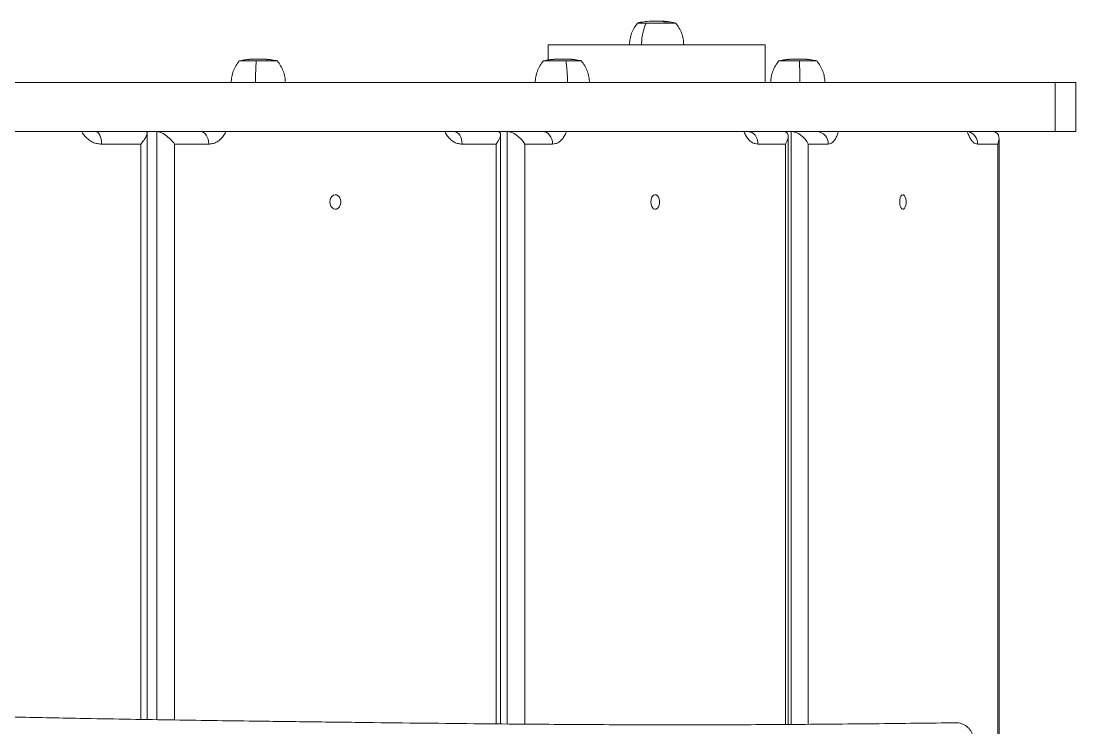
# Model space of a CAD drawing. Header units: millimetres. Extents: x -4444 to 4178, y -4283 to 3184.
# Drawn here: x 2095 to 2678, y 1082 to 1473 of the extents above; entities that cross this region are included whole.
import ezdxf

# ---------------------------------------------------------------- set-up
doc = ezdxf.new("R2010")
doc.units = ezdxf.units.MM
doc.layers.add('DIKOM_ОБЪЕКТ', color=7, linetype='Continuous')

msp = doc.modelspace()

# ---------------------------------------------------------------- linework, layer by layer
at = {"layer": 'DIKOM_ОБЪЕКТ', "color": 7, "linetype": 'Continuous', "lineweight": 15}
for p, q in [((2457.194, 1472.214), (2435.594, 1472.214)), ((2443.522, 1473.243), (2443.132, 1473.228)), ((2443.203, 1473.254), (2443.203, 1473.219)), ((2445.575, 1473.267), (2445.033, 1473.267)), ((2445.481, 1473.267), (2445.156, 1473.265)), ((2445.839, 1473.266), (2445.839, 1473.27)), ((2447.179, 1473.243), (2448.109, 1473.261)), ((2447.557, 1473.23), (2447.179, 1473.243)), ((2447.643, 1473.267), (2447.616, 1473.267)), ((2447.868, 1473.267), (2447.655, 1473.267)), ((2448.237, 1473.194), (2450.181, 1473.201)), ((2448.615, 1473.169), (2448.237, 1473.194)), ((2450.559, 1473.175), (2448.615, 1473.169)), ((2449.122, 1473.248), (2449.5, 1473.235)), ((2450.001, 1473.212), (2449.645, 1473.229)), ((2450.181, 1473.201), (2450.559, 1473.175)), ((2451.602, 1472.795), (2450.592, 1472.956)), ((2451.451, 1472.873), (2450.825, 1472.968)), ((2450.825, 1472.919), (2450.825, 1472.968)), ((2451.451, 1472.873), (2451.451, 1472.819)), ((2453.545, 1472.803), (2451.602, 1472.795)), ((2452.302, 1472.975), (2452.94, 1472.879)), ((2452.492, 1472.97), (2453.545, 1472.803)), ((2452.492, 1472.947), (2452.492, 1472.97)), ((2386.394, 1460.214), (2386.394, 1451.783)), ((2386.394, 1460.214), (2506.394, 1460.214)), ((2506.394, 1439.214), (2506.394, 1460.214)), ((2236.718, 1451.214), (2215.118, 1451.214)), ((2218.586, 1451.843), (2217.958, 1451.75)), ((2217.958, 1451.75), (2218.067, 1451.753)), ((2218.469, 1451.835), (2218.479, 1451.837)), ((2218.469, 1451.835), (2218.469, 1451.826)), ((2218.479, 1451.837), (2218.722, 1451.859)), ((2218.479, 1451.837), (2218.479, 1451.827)), ((2219.105, 1451.908), (2218.586, 1451.843)), ((2220.599, 1452.075), (2220.305, 1452.046)), ((2221.304, 1452.133), (2220.599, 1452.075)), ((2220.892, 1452.11), (2220.906, 1452.111)), ((2220.892, 1452.11), (2220.892, 1452.099)), ((2220.906, 1452.111), (2220.992, 1452.109)), ((2220.906, 1452.111), (2220.906, 1452.1)), ((2221.449, 1452.135), (2221.304, 1452.133)), ((2225.766, 1452.267), (2224.98, 1452.267)), ((2225.749, 1452.267), (2225.486, 1452.265)), ((2225.986, 1452.266), (2225.749, 1452.267)), ((2225.988, 1452.267), (2225.766, 1452.267)), ((2227.389, 1452.267), (2226.608, 1452.267)), ((2227.35, 1452.267), (2227.492, 1452.267)), ((2227.389, 1452.267), (2227.393, 1452.267)), ((2227.492, 1452.267), (2227.907, 1452.262)), ((2227.905, 1452.243), (2228.078, 1452.261)), ((2228.357, 1452.23), (2227.905, 1452.243)), ((2228.078, 1452.261), (2228.078, 1452.238)), ((2228.081, 1452.261), (2228.139, 1452.26)), ((2228.139, 1452.26), (2228.139, 1452.236)), ((2229.171, 1452.194), (2229.401, 1452.198)), ((2229.623, 1452.169), (2229.171, 1452.194)), ((2229.858, 1452.173), (2229.623, 1452.169)), ((2230.48, 1452.15), (2230.72, 1452.134)), ((2230.919, 1452.116), (2230.919, 1451.714)), ((2230.931, 1452.113), (2231.077, 1452.104)), ((2233.008, 1451.885), (2230.961, 1452.114)), ((2233.194, 1451.795), (2231.986, 1451.956)), ((2232.785, 1451.873), (2232.036, 1451.968)), ((2232.036, 1451.949), (2232.036, 1451.968)), ((2232.296, 1451.97), (2232.535, 1451.938)), ((2232.785, 1451.873), (2232.785, 1451.85)), ((2233.468, 1451.801), (2233.194, 1451.795)), ((2405.007, 1451.214), (2383.407, 1451.214)), ((2386.231, 1451.758), (2386.677, 1451.826)), ((2386.895, 1451.75), (2386.231, 1451.758)), ((2386.677, 1451.826), (2387.233, 1451.835)), ((2387.515, 1451.843), (2386.895, 1451.75)), ((2387.233, 1451.835), (2387.242, 1451.837)), ((2387.233, 1451.835), (2387.233, 1451.801)), ((2387.242, 1451.837), (2387.609, 1451.941)), ((2387.242, 1451.837), (2387.242, 1451.802)), ((2387.878, 1451.98), (2387.515, 1451.843)), ((2387.664, 1451.957), (2387.897, 1451.984)), ((2387.965, 1451.994), (2387.956, 1451.993)), ((2389.503, 1452.075), (2388.22, 1452.02)), ((2390.198, 1452.133), (2389.503, 1452.075)), ((2389.638, 1452.11), (2389.652, 1452.111)), ((2389.638, 1452.11), (2389.638, 1452.086)), ((2389.652, 1452.111), (2389.652, 1452.087)), ((2389.68, 1452.138), (2390.198, 1452.133)), ((2393.638, 1452.267), (2393.065, 1452.267)), ((2394.487, 1452.267), (2393.638, 1452.267)), ((2393.81, 1452.267), (2393.849, 1452.267)), ((2394.519, 1452.267), (2394.326, 1452.265)), ((2394.687, 1452.267), (2394.487, 1452.267)), ((2394.685, 1452.266), (2394.519, 1452.267)), ((2395.641, 1452.267), (2395.565, 1452.267)), ((2395.613, 1452.267), (2395.805, 1452.267)), ((2396.713, 1452.243), (2396.439, 1452.258)), ((2397.16, 1452.23), (2396.713, 1452.243)), ((2396.902, 1452.237), (2396.917, 1452.237)), ((2397.963, 1452.194), (2397.735, 1452.197)), ((2398.409, 1452.169), (2397.963, 1452.194)), ((2398.198, 1452.171), (2398.409, 1452.169)), ((2401.411, 1451.873), (2400.672, 1451.968)), ((2401.935, 1451.795), (2400.742, 1451.956)), ((2401.357, 1451.878), (2401.134, 1451.903)), ((2401.855, 1451.796), (2401.935, 1451.795)), ((2535.328, 1451.214), (2513.728, 1451.214)), ((2516.613, 1451.758), (2517.066, 1451.826)), ((2516.895, 1451.75), (2516.693, 1451.756)), ((2517.523, 1451.843), (2516.895, 1451.75)), ((2517.15, 1451.829), (2517.302, 1451.835)), ((2517.302, 1451.835), (2517.311, 1451.837)), ((2517.302, 1451.835), (2517.302, 1451.81)), ((2517.311, 1451.837), (2517.786, 1451.912)), ((2517.311, 1451.837), (2517.311, 1451.811)), ((2518.165, 1451.98), (2517.523, 1451.843)), ((2519.542, 1452.075), (2518.517, 1452.02)), ((2519.01, 1452.049), (2519.738, 1452.11)), ((2520.247, 1452.133), (2519.542, 1452.075)), ((2519.738, 1452.11), (2519.752, 1452.111)), ((2519.738, 1452.11), (2519.738, 1452.091)), ((2519.752, 1452.111), (2519.752, 1452.092)), ((2519.965, 1452.14), (2519.965, 1452.109)), ((2520.068, 1452.137), (2520.247, 1452.133)), ((2520.695, 1452.199), (2520.74, 1452.202)), ((2522.985, 1452.267), (2521.107, 1452.222)), ((2521.148, 1452.222), (2521.17, 1452.224)), ((2523.811, 1452.267), (2523.498, 1452.267)), ((2524.647, 1452.267), (2523.811, 1452.267)), ((2524.66, 1452.267), (2524.438, 1452.265)), ((2524.874, 1452.267), (2524.647, 1452.267)), ((2524.869, 1452.266), (2524.66, 1452.267)), ((2525.966, 1452.267), (2526.133, 1452.267)), ((2526.862, 1452.243), (2526.727, 1452.261)), ((2527.315, 1452.23), (2526.862, 1452.243)), ((2528.131, 1452.194), (2528.003, 1452.197)), ((2528.584, 1452.169), (2528.131, 1452.194)), ((2528.459, 1452.171), (2528.584, 1452.169)), ((2531.608, 1451.886), (2529.571, 1452.114)), ((2531.677, 1451.873), (2530.927, 1451.968)), ((2532.163, 1451.795), (2530.953, 1451.956)), ((2531.607, 1451.884), (2531.677, 1451.873)), ((2532.061, 1451.798), (2532.163, 1451.795)), ((1465.384, 1439.214), (2666.92, 1439.214)), ((2666.92, 1412.214), (2666.92, 1439.214)), ((2666.92, 1439.214), (2678.457, 1439.214)), ((2678.457, 1412.214), (2678.457, 1439.214)), ((1465.384, 1412.214), (2666.92, 1412.214)), ((2136.35, 1412.097), (2135.748, 1412.214)), ((2164.414, 1086.864), (2164.414, 1411.289)), ((2169.768, 1086.779), (2169.768, 1412.214)), ((2334.985, 1412.097), (2334.405, 1412.214)), ((2359.999, 1084.437), (2359.999, 1410.493)), ((2363.717, 1084.406), (2363.717, 1412.214)), ((2519.215, 1084.134), (2519.215, 1409.492)), ((2520.884, 1084.146), (2520.884, 1412.214)), ((2635.918, 770.102), (2635.918, 1408.326)), ((2666.92, 1412.214), (2678.457, 1412.214)), ((2160.892, 1405.214), (2139.195, 1405.214)), ((2160.892, 1086.921), (2160.892, 1405.214)), ((2198.495, 1405.214), (2179.644, 1405.214)), ((2179.644, 1405.214), (2179.644, 1086.624)), ((2357.597, 1405.214), (2338.746, 1405.214)), ((2357.597, 1084.457), (2357.597, 1405.214)), ((2388.813, 1405.214), (2373.536, 1405.214)), ((2373.536, 1405.214), (2373.536, 1084.324)), ((2517.756, 1405.214), (2502.478, 1405.214)), ((2517.756, 1084.126), (2517.756, 1405.214)), ((2541.381, 1405.214), (2530.266, 1405.214)), ((2530.266, 1405.214), (2530.266, 1084.219)), ((2635.188, 1405.214), (2624.074, 1405.214)), ((2635.188, 773.214), (2635.188, 1405.214))]:
    msp.add_line(p, q, dxfattribs=at)
at = {"layer": 'DIKOM_ОБЪЕКТ', "color": 7, "linetype": 'Continuous', "lineweight": 15, "flags": 128}
for points in [[(2139.195, 1405.214), (2139.128, 1406.58), (2138.93, 1407.893), (2138.609, 1409.103), (2138.176, 1410.164), (2137.649, 1411.035), (2137.048, 1411.681), (2136.396, 1412.08), (2135.717, 1412.214)], [(2193.897, 1412.214), (2194.794, 1412.08), (2195.657, 1411.681), (2196.452, 1411.035), (2197.148, 1410.164), (2197.72, 1409.103), (2198.145, 1407.893), (2198.407, 1406.58), (2198.495, 1405.214)], [(2338.746, 1405.214), (2338.658, 1406.58), (2338.396, 1407.893), (2337.971, 1409.103), (2337.4, 1410.164), (2336.703, 1411.035), (2335.908, 1411.681), (2335.045, 1412.08), (2334.148, 1412.214)], [(2383.272, 1412.214), (2384.353, 1412.08), (2385.393, 1411.681), (2386.351, 1411.035), (2387.19, 1410.164), (2387.88, 1409.103), (2388.392, 1407.893), (2388.707, 1406.58), (2388.813, 1405.214)], [(2502.478, 1405.214), (2502.372, 1406.58), (2502.056, 1407.893), (2501.544, 1409.103), (2500.855, 1410.164), (2500.016, 1411.035), (2499.058, 1411.681), (2498.018, 1412.08), (2496.937, 1412.214)], [(2265.605, 1373.214), (2265.739, 1374.393), (2266.129, 1375.468), (2266.74, 1376.342), (2267.519, 1376.938), (2268.395, 1377.203), (2269.292, 1377.114), (2270.129, 1376.678), (2270.832, 1375.935), (2271.338, 1374.95), (2271.603, 1373.81), (2271.603, 1372.618), (2271.338, 1371.479), (2270.832, 1370.494), (2270.129, 1369.75), (2269.292, 1369.315), (2268.395, 1369.225), (2267.519, 1369.491), (2266.74, 1370.087), (2266.129, 1370.961), (2265.739, 1372.035), (2265.605, 1373.214)], [(2443.201, 1373.214), (2443.31, 1374.393), (2443.626, 1375.468), (2444.122, 1376.342), (2444.753, 1376.938), (2445.463, 1377.203), (2446.19, 1377.114), (2446.868, 1376.678), (2447.438, 1375.935), (2447.848, 1374.95), (2448.063, 1373.81), (2448.063, 1372.618), (2447.848, 1371.479), (2447.438, 1370.494), (2446.868, 1369.75), (2446.19, 1369.315), (2445.463, 1369.225), (2444.753, 1369.491), (2444.122, 1370.087), (2443.626, 1370.961), (2443.31, 1372.035), (2443.201, 1373.214)], [(2580.949, 1373.214), (2581.028, 1374.393), (2581.258, 1375.468), (2581.619, 1376.342), (2582.078, 1376.938), (2582.594, 1377.203), (2583.123, 1377.114), (2583.617, 1376.678), (2584.031, 1375.935), (2584.329, 1374.95), (2584.486, 1373.81), (2584.486, 1372.618), (2584.329, 1371.479), (2584.031, 1370.494), (2583.617, 1369.75), (2583.123, 1369.315), (2582.594, 1369.225), (2582.078, 1369.491), (2581.619, 1370.087), (2581.258, 1370.961), (2581.028, 1372.035), (2580.949, 1373.214)]]:
    msp.add_lwpolyline(points, dxfattribs=at)
at = {"layer": 'DIKOM_ОБЪЕКТ', "color": 7, "linetype": 'Continuous', "lineweight": 15}
for centre, radius, start, end in [((2444.919, 1431.431), 41.836, 92.445138, 102.879622), ((2447.868, 1431.431), 41.836, 88.430665, 90), ((2447.868, 1431.431), 41.836, 77.120378, 86.673447), ((2224.444, 1410.431), 41.836, 98.772449, 102.879622), ((2224.444, 1410.431), 41.836, 97.864622, 98.138049), ((2224.444, 1410.431), 41.836, 95.680402, 97.336112), ((2224.444, 1410.431), 41.836, 94.733199, 95.119576), ((2224.444, 1410.431), 41.836, 93.269705, 94.105884), ((2227.393, 1410.431), 41.836, 89.296131, 90), ((2227.393, 1410.431), 41.836, 87.247935, 88.37632), ((2227.393, 1410.431), 41.836, 85.535649, 86.621653), ((2227.393, 1410.431), 41.836, 77.120378, 81.645362), ((2392.733, 1410.431), 41.836, 98.935084, 102.879622), ((2392.733, 1410.431), 41.836, 97.038174, 98.270861), ((2392.733, 1410.431), 41.836, 94.821311, 95.967234), ((2392.733, 1410.431), 41.836, 93.131932, 94.184802), ((2395.682, 1410.431), 41.836, 88.963121, 89.248325), ((2395.682, 1410.431), 41.836, 87.18577, 88.328659), ((2395.682, 1410.431), 41.836, 85.418973, 86.5514), ((2395.682, 1410.431), 41.836, 77.120378, 81.510552), ((2523.053, 1410.431), 41.836, 98.749407, 102.879622), ((2523.053, 1410.431), 41.836, 97.237935, 98.117457), ((2523.053, 1410.431), 41.836, 96.153291, 96.732053), ((2523.053, 1410.431), 41.836, 94.719471, 95.549258), ((2523.053, 1410.431), 41.836, 93.167304, 94.092814), ((2526.002, 1410.431), 41.836, 87.257699, 88.384011), ((2526.002, 1410.431), 41.836, 85.752916, 86.632656), ((2526.002, 1410.431), 41.836, 77.120378, 81.666319), ((2534.724, 1405.56), 6.665, 357.025915, 86.678153), ((2617.232, 1405.493), 6.847, 357.668259, 70.578609)]:
    msp.add_arc(centre, radius, start, end, dxfattribs=at)
for centre, major_axis, ratio, start_param, end_param in [((2157.415, 1405.214), (6.765, 6.765), 0.2659519, 4.9723239, 6.5431203), ((2175.046, 1405.214), (-6.555, 6.555), 0.3744676, 4.3540851, 5.9248815), ((2352.999, 1405.214), (6.555, 6.555), 0.3744676, 5.0706928, 6.6414892), ((2367.995, 1405.214), (-6.283, 6.283), 0.4913116, 4.2557162, 5.8265125), ((2512.215, 1405.214), (6.283, 6.283), 0.4913116, 5.1690617, 6.7398581), ((2523.996, 1405.214), (-5.949, 5.949), 0.6200636, 4.1573473, 5.7281436), ((2628.918, 1405.214), (5.949, 5.949), 0.6200636, 5.2674306, 6.838227)]:
    msp.add_ellipse(centre, major_axis=major_axis, ratio=ratio, start_param=start_param, end_param=end_param, dxfattribs=at)
for points, knots in [([(2435.894, 1472.214), (2435.23, 1471.358), (2433.893, 1469.632), (2432.504, 1466.642), (2431.585, 1463.476), (2431.457, 1461.296), (2431.394, 1460.214)], [0, 0, 0, 0, 0.248075, 0.4999974, 0.751926, 1, 1, 1, 1]), ([(2438.065, 1460.214), (2438.109, 1461.427), (2438.197, 1463.871), (2438.789, 1467.138), (2439.58, 1469.956), (2440.238, 1471.465), (2440.564, 1472.214)], [0, 0, 0, 0, 0.2781016, 0.5604576, 0.7818998, 1, 1, 1, 1]), ([(2443.744, 1473.25), (2443.594, 1473.246), (2443.422, 1473.241), (2443.357, 1473.237), (2443.349, 1473.236)], [0, 0, 0, 0, 0.8775182, 1, 1, 1, 1]), ([(2445.046, 1473.266), (2444.876, 1473.266), (2444.538, 1473.265), (2443.99, 1473.256), (2443.679, 1473.247), (2443.522, 1473.243)], [0, 0, 0, 0, 0.3319902, 0.6613679, 1, 1, 1, 1]), ([(2445.005, 1473.267), (2444.902, 1473.267), (2444.688, 1473.267), (2444.312, 1473.263), (2443.988, 1473.257), (2443.811, 1473.252), (2443.744, 1473.25)], [0, 0, 0, 0, 0.2573169, 0.5341169, 0.8249841, 1, 1, 1, 1]), ([(2445.689, 1473.265), (2445.578, 1473.265), (2445.401, 1473.265), (2445.223, 1473.265), (2445.156, 1473.265)], [0, 0, 0, 0, 0.6237277, 1, 1, 1, 1]), ([(2447.185, 1473.267), (2446.929, 1473.266), (2446.361, 1473.266), (2445.793, 1473.266), (2445.481, 1473.267)], [0, 0, 0, 0, 0.451098, 1, 1, 1, 1]), ([(2447.223, 1473.263), (2446.795, 1473.265), (2446.283, 1473.267), (2445.772, 1473.265), (2445.689, 1473.265)], [0, 0, 0, 0, 0.8375012, 1, 1, 1, 1]), ([(2447.185, 1473.267), (2447.223, 1473.267), (2447.356, 1473.267), (2447.488, 1473.266), (2447.582, 1473.266)], [0, 0, 0, 0, 0.2888566, 1, 1, 1, 1]), ([(2448.361, 1473.237), (2448.165, 1473.24), (2447.897, 1473.244), (2447.629, 1473.233), (2447.557, 1473.23)], [0, 0, 0, 0, 0.7309355, 1, 1, 1, 1]), ([(2450.592, 1472.956), (2450.393, 1472.983), (2450.08, 1473.025), (2449.814, 1473.077), (2449.734, 1473.114), (2449.808, 1473.143), (2450.024, 1473.148), (2450.144, 1473.15)], [0, 0, 0, 0, 0.2553584, 0.4006581, 0.5458727, 0.7494732, 1, 1, 1, 1]), ([(2450.144, 1473.15), (2450.33, 1473.147), (2450.609, 1473.144), (2451.118, 1473.114), (2451.506, 1473.083), (2451.982, 1473.036), (2452.289, 1472.996), (2452.492, 1472.97)], [0, 0, 0, 0, 0.3214824, 0.4837034, 0.6148111, 0.7455205, 1, 1, 1, 1]), ([(2450.825, 1472.968), (2450.69, 1472.986), (2450.473, 1473.015), (2450.262, 1473.053), (2450.179, 1473.081), (2450.218, 1473.106), (2450.381, 1473.112), (2450.5, 1473.113), (2450.516, 1473.113)], [0, 0, 0, 0, 0.2300982, 0.3673754, 0.5056058, 0.6898538, 0.9569078, 1, 1, 1, 1]), ([(2450.516, 1473.113), (2450.646, 1473.112), (2450.843, 1473.111), (2451.204, 1473.091), (2451.507, 1473.068), (2451.861, 1473.033), (2452.118, 1473.001), (2452.271, 1472.98), (2452.302, 1472.975)], [0, 0, 0, 0, 0.3061277, 0.4616895, 0.5884447, 0.7437398, 0.9477836, 1, 1, 1, 1]), ([(2452.94, 1472.879), (2452.735, 1472.885), (2452.239, 1472.902), (2451.743, 1472.883), (2451.451, 1472.873)], [0, 0, 0, 0, 0.4124938, 1, 1, 1, 1]), ([(2461.394, 1460.214), (2461.33, 1461.296), (2461.203, 1463.476), (2460.284, 1466.642), (2458.894, 1469.631), (2457.557, 1471.358), (2456.894, 1472.214)], [0, 0, 0, 0, 0.2480732, 0.4999962, 0.7519257, 1, 1, 1, 1]), ([(2215.418, 1451.214), (2214.755, 1450.358), (2213.418, 1448.632), (2212.028, 1445.642), (2211.109, 1442.476), (2210.982, 1440.296), (2210.918, 1439.214)], [0, 0, 0, 0, 0.2480749, 0.4999972, 0.751926, 1, 1, 1, 1]), ([(2223.556, 1452.243), (2223.332, 1452.236), (2222.935, 1452.225), (2222.477, 1452.211), (2222.182, 1452.202), (2222.046, 1452.199), (2222.064, 1452.199), (2222.073, 1452.199)], [0, 0, 0, 0, 0.2447965, 0.4338647, 0.6224736, 0.8190342, 1, 1, 1, 1]), ([(2223.594, 1452.25), (2223.419, 1452.246), (2223.094, 1452.238), (2222.75, 1452.228), (2222.542, 1452.223), (2222.526, 1452.223), (2222.517, 1452.222)], [0, 0, 0, 0, 0.2873798, 0.5339652, 0.7439744, 1, 1, 1, 1]), ([(2224.997, 1452.266), (2224.87, 1452.266), (2224.62, 1452.265), (2224.095, 1452.256), (2223.737, 1452.247), (2223.556, 1452.243)], [0, 0, 0, 0, 0.3370481, 0.6638414, 1, 1, 1, 1]), ([(2224.844, 1452.265), (2224.823, 1452.266), (2224.777, 1452.267), (2224.531, 1452.267), (2224.208, 1452.263), (2223.878, 1452.257), (2223.671, 1452.252), (2223.594, 1452.25)], [0, 0, 0, 0, 0.1911032, 0.4109027, 0.6304062, 0.8612066, 1, 1, 1, 1]), ([(2224.71, 1452.267), (2224.613, 1452.267), (2224.411, 1452.267), (2224.38, 1452.267), (2224.364, 1452.267)], [0, 0, 0, 0, 0.4824226, 1, 1, 1, 1]), ([(2224.369, 1439.214), (2224.377, 1440.427), (2224.393, 1442.871), (2224.503, 1446.137), (2224.651, 1448.956), (2224.773, 1450.465), (2224.834, 1451.214)], [0, 0, 0, 0, 0.2781013, 0.56046, 0.7818987, 1, 1, 1, 1]), ([(2226.122, 1452.265), (2225.99, 1452.265), (2225.778, 1452.265), (2225.566, 1452.265), (2225.486, 1452.265)], [0, 0, 0, 0, 0.6239673, 1, 1, 1, 1]), ([(2228.078, 1452.261), (2227.493, 1452.264), (2226.841, 1452.269), (2226.19, 1452.265), (2226.122, 1452.265)], [0, 0, 0, 0, 0.8969489, 1, 1, 1, 1]), ([(2228.578, 1452.236), (2228.518, 1452.242), (2228.444, 1452.249), (2228.37, 1452.233), (2228.357, 1452.23)], [0, 0, 0, 0, 0.8181254, 1, 1, 1, 1]), ([(2231.986, 1451.956), (2231.748, 1451.983), (2231.375, 1452.025), (2230.931, 1452.077), (2230.647, 1452.114), (2230.449, 1452.143), (2230.469, 1452.147), (2230.48, 1452.15)], [0, 0, 0, 0, 0.2553809, 0.4006722, 0.5458535, 0.749489, 1, 1, 1, 1]), ([(2232.036, 1451.968), (2231.875, 1451.986), (2231.618, 1452.015), (2231.294, 1452.053), (2231.075, 1452.081), (2230.936, 1452.101), (2230.938, 1452.105), (2230.938, 1452.106)], [0, 0, 0, 0, 0.2792167, 0.4459875, 0.6137365, 0.8374254, 1, 1, 1, 1]), ([(2231.198, 1452.088), (2231.218, 1452.086), (2231.331, 1452.075), (2231.712, 1452.036), (2232.064, 1451.996), (2232.296, 1451.97)], [0, 0, 0, 0, 0.0683115, 0.3846568, 1, 1, 1, 1]), ([(2233.062, 1451.879), (2233.024, 1451.885), (2232.931, 1451.902), (2232.839, 1451.883), (2232.785, 1451.873)], [0, 0, 0, 0, 0.4124769, 1, 1, 1, 1]), ([(2240.918, 1439.214), (2240.855, 1440.296), (2240.727, 1442.476), (2239.809, 1445.642), (2238.419, 1448.631), (2237.082, 1450.358), (2236.418, 1451.214)], [0, 0, 0, 0, 0.2480759, 0.5000017, 0.7519338, 1, 1, 1, 1]), ([(2383.708, 1451.214), (2383.044, 1450.358), (2381.707, 1448.631), (2380.317, 1445.642), (2379.399, 1442.476), (2379.271, 1440.296), (2379.207, 1439.214)], [0, 0, 0, 0, 0.2480744, 0.5000039, 0.7519269, 1, 1, 1, 1]), ([(2387.956, 1451.993), (2387.943, 1451.991), (2387.925, 1451.989), (2387.898, 1451.984), (2387.885, 1451.982), (2387.878, 1451.98)], [0, 0, 0, 0, 0.4999983, 0.7499844, 1, 1, 1, 1]), ([(2388.22, 1452.02), (2388.195, 1452.018), (2388.145, 1452.013), (2388.057, 1452.004), (2388, 1451.998), (2387.965, 1451.994)], [0, 0, 0, 0, 0.2834405, 0.5670902, 1, 1, 1, 1]), ([(2390.445, 1452.199), (2390.39, 1452.199), (2390.334, 1452.199), (2390.444, 1452.204), (2390.445, 1452.204)], [0, 0, 0, 0, 0.9853567, 1, 1, 1, 1]), ([(2392.434, 1452.243), (2392.207, 1452.236), (2391.804, 1452.225), (2391.259, 1452.211), (2390.847, 1452.202), (2390.568, 1452.199), (2390.485, 1452.199), (2390.445, 1452.199)], [0, 0, 0, 0, 0.2448296, 0.4338873, 0.6224759, 0.8190417, 1, 1, 1, 1]), ([(2390.891, 1452.222), (2390.864, 1452.223), (2390.818, 1452.223), (2390.922, 1452.228), (2390.966, 1452.229)], [0, 0, 0, 0, 0.5768983, 1, 1, 1, 1]), ([(2392.352, 1452.25), (2392.174, 1452.246), (2391.844, 1452.238), (2391.419, 1452.228), (2391.106, 1452.223), (2390.958, 1452.222), (2390.906, 1452.222), (2390.891, 1452.222)], [0, 0, 0, 0, 0.2534998, 0.4711159, 0.6564636, 0.8962701, 1, 1, 1, 1]), ([(2392.852, 1452.267), (2392.682, 1452.266), (2392.333, 1452.265), (2391.802, 1452.256), (2391.334, 1452.244), (2391.072, 1452.233), (2390.966, 1452.228)], [0, 0, 0, 0, 0.2568959, 0.5250673, 0.8072478, 1, 1, 1, 1]), ([(2393.299, 1452.265), (2393.309, 1452.266), (2393.331, 1452.267), (2393.176, 1452.267), (2392.924, 1452.263), (2392.629, 1452.257), (2392.427, 1452.252), (2392.352, 1452.25)], [0, 0, 0, 0, 0.1864273, 0.407514, 0.6282525, 0.860376, 1, 1, 1, 1]), ([(2393.641, 1452.266), (2393.56, 1452.266), (2393.398, 1452.265), (2392.954, 1452.256), (2392.609, 1452.247), (2392.434, 1452.243)], [0, 0, 0, 0, 0.3296966, 0.6601281, 1, 1, 1, 1]), ([(2392.743, 1452.266), (2392.828, 1452.267), (2393.02, 1452.267), (2393.202, 1452.264), (2393.264, 1452.264), (2393.292, 1452.264)], [0, 0, 0, 0, 0.2971231, 0.6727641, 1, 1, 1, 1]), ([(2394.954, 1452.265), (2394.823, 1452.265), (2394.614, 1452.265), (2394.405, 1452.265), (2394.326, 1452.265)], [0, 0, 0, 0, 0.6239119, 1, 1, 1, 1]), ([(2396.231, 1452.261), (2395.855, 1452.264), (2395.429, 1452.268), (2395.004, 1452.265), (2394.954, 1452.265)], [0, 0, 0, 0, 0.8836586, 1, 1, 1, 1]), ([(2397.056, 1439.214), (2397.041, 1440.427), (2397.011, 1442.871), (2396.808, 1446.137), (2396.538, 1448.956), (2396.313, 1450.465), (2396.201, 1451.214)], [0, 0, 0, 0, 0.2781016, 0.5604603, 0.7818993, 1, 1, 1, 1]), ([(2400.742, 1451.956), (2400.507, 1451.983), (2400.138, 1452.025), (2399.638, 1452.077), (2399.275, 1452.112), (2399.113, 1452.125), (2399.025, 1452.133)], [0, 0, 0, 0, 0.3561365, 0.5586692, 0.7612207, 1, 1, 1, 1]), ([(2400.672, 1451.968), (2400.513, 1451.986), (2400.26, 1452.015), (2399.903, 1452.053), (2399.625, 1452.081), (2399.426, 1452.1), (2399.371, 1452.103), (2399.355, 1452.104)], [0, 0, 0, 0, 0.3005972, 0.4799965, 0.6606615, 0.9013379, 1, 1, 1, 1]), ([(2409.207, 1439.214), (2409.144, 1440.296), (2409.017, 1442.476), (2408.097, 1445.642), (2406.708, 1448.632), (2405.371, 1450.358), (2404.707, 1451.214)], [0, 0, 0, 0, 0.2480726, 0.5000016, 0.7519245, 1, 1, 1, 1]), ([(2514.028, 1451.214), (2513.364, 1450.358), (2512.027, 1448.631), (2510.637, 1445.642), (2509.719, 1442.476), (2509.591, 1440.296), (2509.528, 1439.214)], [0, 0, 0, 0, 0.2480741, 0.5000036, 0.7519267, 1, 1, 1, 1]), ([(2522.513, 1452.243), (2522.284, 1452.236), (2521.88, 1452.225), (2521.361, 1452.211), (2520.99, 1452.202), (2520.763, 1452.199), (2520.717, 1452.199), (2520.695, 1452.199)], [0, 0, 0, 0, 0.2448089, 0.4339245, 0.6224937, 0.819031, 1, 1, 1, 1]), ([(2522.475, 1452.25), (2522.296, 1452.246), (2521.965, 1452.238), (2521.566, 1452.228), (2521.29, 1452.223), (2521.181, 1452.222), (2521.156, 1452.222), (2521.148, 1452.222)], [0, 0, 0, 0, 0.2535163, 0.4711173, 0.6564547, 0.8962949, 1, 1, 1, 1]), ([(2523.527, 1452.266), (2523.525, 1452.266), (2523.517, 1452.267), (2523.346, 1452.267), (2523.07, 1452.263), (2522.758, 1452.257), (2522.552, 1452.252), (2522.475, 1452.25)], [0, 0, 0, 0, 0.0768896, 0.3277315, 0.5781447, 0.8415365, 1, 1, 1, 1]), ([(2523.821, 1452.266), (2523.722, 1452.266), (2523.525, 1452.265), (2523.045, 1452.256), (2522.692, 1452.247), (2522.513, 1452.243)], [0, 0, 0, 0, 0.3332427, 0.6619402, 1, 1, 1, 1]), ([(2523.503, 1452.267), (2523.384, 1452.267), (2523.137, 1452.267), (2523.046, 1452.267), (2522.999, 1452.267)], [0, 0, 0, 0, 0.4816534, 1, 1, 1, 1]), ([(2525.076, 1452.265), (2524.943, 1452.265), (2524.731, 1452.265), (2524.518, 1452.265), (2524.438, 1452.265)], [0, 0, 0, 0, 0.6239276, 1, 1, 1, 1]), ([(2526.727, 1452.261), (2526.234, 1452.264), (2525.683, 1452.269), (2525.133, 1452.265), (2525.076, 1452.265)], [0, 0, 0, 0, 0.8969206, 1, 1, 1, 1]), ([(2525.736, 1439.214), (2525.729, 1440.427), (2525.717, 1442.871), (2525.631, 1446.137), (2525.516, 1448.956), (2525.421, 1450.465), (2525.373, 1451.214)], [0, 0, 0, 0, 0.2781009, 0.5604591, 0.7818986, 1, 1, 1, 1]), ([(2527.182, 1452.237), (2527.216, 1452.241), (2527.261, 1452.246), (2527.305, 1452.233), (2527.315, 1452.23)], [0, 0, 0, 0, 0.7644097, 1, 1, 1, 1]), ([(2530.953, 1451.956), (2530.714, 1451.983), (2530.34, 1452.025), (2529.854, 1452.077), (2529.508, 1452.114), (2529.215, 1452.143), (2529.156, 1452.147), (2529.124, 1452.15)], [0, 0, 0, 0, 0.2553858, 0.4006983, 0.5458777, 0.7494819, 1, 1, 1, 1]), ([(2530.927, 1451.968), (2530.766, 1451.986), (2530.508, 1452.015), (2530.161, 1452.053), (2529.9, 1452.081), (2529.696, 1452.103), (2529.653, 1452.107), (2529.633, 1452.108)], [0, 0, 0, 0, 0.2659495, 0.4247221, 0.5845081, 0.7974908, 1, 1, 1, 1]), ([(2539.528, 1439.214), (2539.464, 1440.296), (2539.337, 1442.476), (2538.418, 1445.642), (2537.028, 1448.631), (2535.691, 1450.358), (2535.028, 1451.214)], [0, 0, 0, 0, 0.2480733, 0.4999964, 0.7519259, 1, 1, 1, 1]), ([(2139.195, 1405.214), (2138.401, 1405.263), (2136.765, 1405.363), (2134.341, 1406.199), (2131.997, 1407.576), (2129.956, 1409.553), (2128.672, 1411.157), (2128.236, 1412.145), (2128.205, 1412.214)], [0, 0, 0, 0, 0.1816724, 0.3742462, 0.5748135, 0.7796415, 0.9844652, 1, 1, 1, 1]), ([(2208.043, 1412.214), (2208.017, 1412.145), (2207.636, 1411.157), (2206.523, 1409.553), (2204.748, 1407.576), (2202.712, 1406.199), (2200.606, 1405.363), (2199.185, 1405.263), (2198.495, 1405.214)], [0, 0, 0, 0, 0.0155435, 0.2203599, 0.4251877, 0.6257527, 0.8183133, 1, 1, 1, 1]), ([(2338.746, 1405.214), (2338.056, 1405.263), (2336.635, 1405.363), (2334.529, 1406.199), (2332.493, 1407.576), (2330.719, 1409.553), (2329.604, 1411.157), (2329.225, 1412.145), (2329.198, 1412.214)], [0, 0, 0, 0, 0.1816772, 0.3742398, 0.5748061, 0.7796359, 0.9844619, 1, 1, 1, 1]), ([(2396.552, 1412.214), (2396.53, 1412.145), (2396.222, 1411.157), (2395.319, 1409.553), (2393.881, 1407.576), (2392.231, 1406.199), (2390.524, 1405.363), (2389.373, 1405.263), (2388.813, 1405.214)], [0, 0, 0, 0, 0.0155407, 0.2203603, 0.4251873, 0.6257602, 0.8183202, 1, 1, 1, 1]), ([(2502.478, 1405.214), (2501.919, 1405.263), (2500.767, 1405.363), (2499.061, 1406.199), (2497.41, 1407.576), (2495.973, 1409.553), (2495.07, 1411.157), (2494.762, 1412.145), (2494.74, 1412.214)], [0, 0, 0, 0, 0.18168, 0.3742417, 0.5748149, 0.7796334, 0.9844593, 1, 1, 1, 1]), ([(2497.946, 1412.097), (2497.82, 1412.019), (2497.668, 1411.924), (2497.348, 1412.172), (2497.293, 1412.214)], [0, 0, 0, 0, 0.8289759, 1, 1, 1, 1]), ([(2547.01, 1412.214), (2546.995, 1412.145), (2546.771, 1411.157), (2546.114, 1409.553), (2545.068, 1407.576), (2543.867, 1406.199), (2542.626, 1405.363), (2541.788, 1405.263), (2541.381, 1405.214)], [0, 0, 0, 0, 0.015537, 0.2203628, 0.4251906, 0.6257588, 0.8183174, 1, 1, 1, 1]), ([(2624.074, 1405.214), (2623.667, 1405.263), (2622.829, 1405.363), (2621.587, 1406.199), (2620.387, 1407.576), (2619.342, 1409.553), (2618.683, 1411.157), (2618.46, 1412.145), (2618.444, 1412.214)], [0, 0, 0, 0, 0.1816828, 0.3742451, 0.5748136, 0.7796363, 0.9844646, 1, 1, 1, 1]), ([(2619.505, 1411.869), (2619.515, 1411.883), (2619.529, 1411.904), (2619.438, 1412.139), (2619.409, 1412.214)], [0, 0, 0, 0, 0.6788792, 1, 1, 1, 1]), ([(1408.075, 1097.703), (1408.366, 1097.718), (1409.91, 1097.8), (1413.699, 1097.889), (1419.5, 1097.962), (1426.139, 1097.978), (1435.257, 1097.979), (1446.102, 1098.02), (1458.34, 1098.122), (1469.98, 1098.263), (1481.19, 1098.433), (1494.568, 1098.661), (1510.235, 1098.938), (1528.363, 1099.253), (1546.756, 1099.551), (1565.652, 1099.817), (1585.283, 1100.038), (1602.689, 1100.175), (1617.539, 1100.249), (1629.466, 1100.283), (1641.86, 1100.285), (1654.79, 1100.246), (1668.333, 1100.161), (1682.561, 1100.02), (1697.137, 1099.822), (1712.047, 1099.566), (1727.282, 1099.251), (1743.219, 1098.873), (1759.763, 1098.441), (1776.832, 1097.959), (1795.514, 1097.4), (1815.804, 1096.762), (1837.645, 1096.046), (1859.719, 1095.3), (1881.905, 1094.535), (1903.956, 1093.769), (1925.78, 1093.013), (1947.285, 1092.279), (1968.512, 1091.572), (1989.629, 1090.896), (2010.504, 1090.267), (2031.09, 1089.688), (2051.185, 1089.161), (2070.818, 1088.682), (2090.025, 1088.248), (2108.838, 1087.855), (2129.613, 1087.452), (2152.205, 1087.053), (2176.507, 1086.665), (2200.365, 1086.316), (2227.204, 1085.952), (2257.006, 1085.568), (2289.722, 1085.165), (2321.818, 1084.801), (2353.181, 1084.485), (2381.99, 1084.243), (2408.291, 1084.072), (2432.183, 1083.966), (2455.224, 1083.921), (2477.392, 1083.939), (2498.821, 1084.012), (2520.858, 1084.137), (2543.498, 1084.315), (2566.793, 1084.542), (2589.727, 1084.795), (2604.894, 1084.972), (2612.48, 1085.061)], [0, 0, 0, 0, 0.0015087, 0.0080032, 0.0144828, 0.020954, 0.0274292, 0.0403719, 0.0533156, 0.0662682, 0.0792277, 0.0921856, 0.1137536, 0.1352928, 0.1568223, 0.1783644, 0.1999468, 0.221605, 0.2332955, 0.2450161, 0.2567391, 0.2684396, 0.2800994, 0.2917094, 0.3032707, 0.3138374, 0.3243954, 0.3349702, 0.3455794, 0.3562312, 0.3669255, 0.3798042, 0.3927102, 0.4056106, 0.4184808, 0.4313144, 0.4438757, 0.4563882, 0.4688504, 0.4812696, 0.4941194, 0.5069707, 0.519844, 0.5327541, 0.5457103, 0.5587171, 0.5717751, 0.5898059, 0.6079077, 0.6260523, 0.6442048, 0.6700729, 0.695818, 0.7214468, 0.7469732, 0.7724165, 0.7935746, 0.8147121, 0.8358524, 0.8570169, 0.8782161, 0.8994542, 0.9245342, 0.9496608, 0.9748215, 1, 1, 1, 1]), ([(2613.077, 1065.482), (2613.666, 1065.523), (2615.369, 1065.643), (2617.916, 1067.044), (2620.293, 1069.418), (2621.729, 1072.496), (2622.07, 1075.862), (2621.276, 1079.154), (2619.436, 1081.999), (2616.76, 1084.065), (2614.277, 1084.916), (2612.826, 1085.033), (2612.48, 1085.061)], [0, 0, 0, 0, 0.0599767, 0.1730463, 0.286124, 0.3991987, 0.5122706, 0.6253429, 0.7384219, 0.8514856, 0.9645593, 1, 1, 1, 1])]:
    msp.add_open_spline(points, degree=3, knots=knots, dxfattribs=at)

doc.saveas('drawing.dxf')
